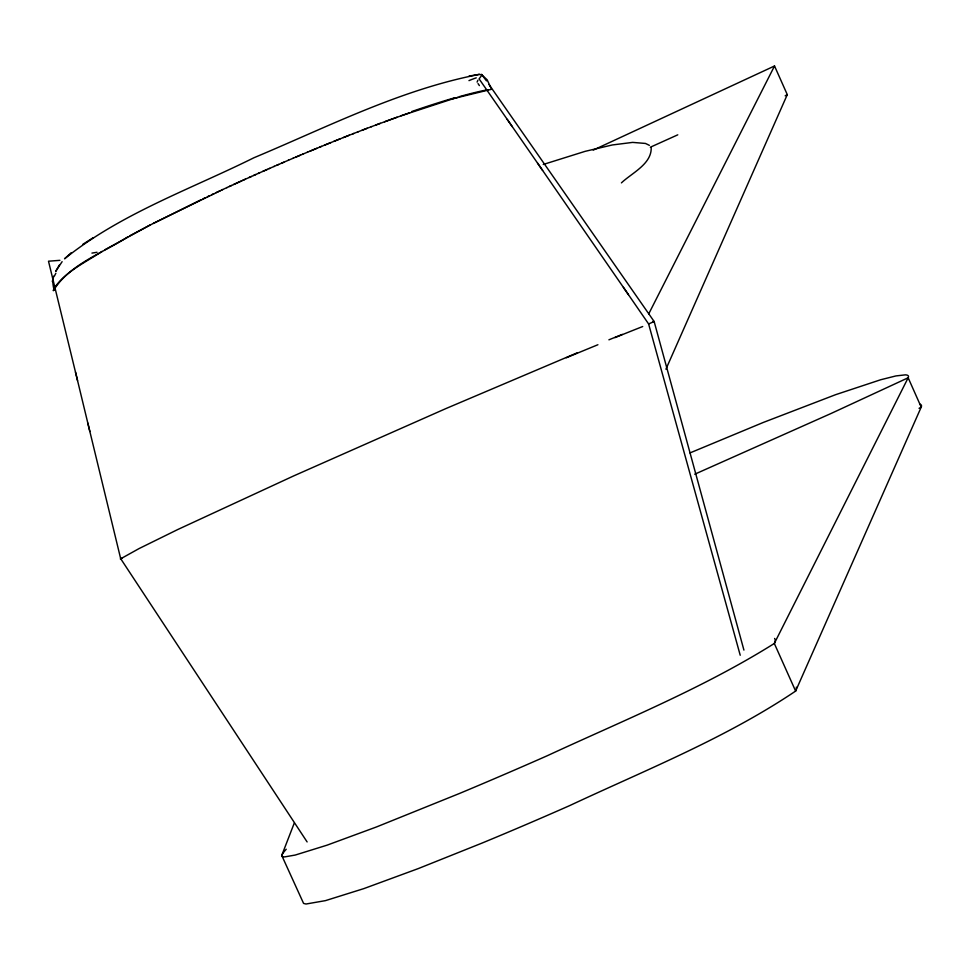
<?xml version="1.0" encoding="UTF-8"?>
<svg xmlns="http://www.w3.org/2000/svg" width="970" height="970" viewBox="0 0 970 970"><rect width="100%" height="100%" fill="white"/><g stroke="black" fill="none" stroke-linecap="round" stroke-linejoin="round"><path stroke-width="1.45" d="M52.307 281.494L53.871 275.929M294.25 823.142L281.736 855.455L303.574 903.409L306.023 904.016L325.459 900.633L363.798 888.629L418.215 868.611L481.872 843.148A330.152 26.469 -23.9 0 0 569.717 805.585C646.032 769.84 725.463 738.279 795.63 691.077L921.209 407.133A185.149 16.732 -23.9 0 0 920.009 404.175M665.929 369.194L787.288 94.636L774.521 65.984L593.252 150.107M127.846 236.838C102.638 253.255 69.61 264.131 53.362 290.697L53.217 290.139M54.999 287.023C66.651 270.86 85.869 262.167 102.105 251.388M648.748 313.843L774.521 65.984M59.267 265.137L55.666 271.454L62.116 261.657M71.271 252.685L64.541 258.808C120.51 213.752 190.084 189.453 253.885 157.77C327.617 126.924 400.367 89.579 479.41 74.375M621.418 182.881C631.749 173.036 651.804 164.039 651.197 147.598M93.181 237.723L82.741 244.379M104.772 249.823L149.453 225.379L200.851 199.844M785.191 95.787L787.288 94.636M919.051 408.321L921.209 407.133L908.162 377.779A185.209 14.999 -24 0 0 905.337 374.856L895.953 375.923L880.663 379.755L835.606 394.681L763.305 422.447L689.973 452.929M129.653 235.868L150.483 224.834M153.345 223.367L222.712 189.55M203.033 198.802L205.216 197.771M207.398 196.728L209.581 195.697M211.775 194.667L213.958 193.636M216.152 192.606L220.529 190.569M222.118 189.829L227.077 187.525M226.737 187.683L240.718 181.281M229.26 186.519L231.454 185.512M233.637 184.506L245.422 179.159M242.451 180.505L259.62 172.805M650.337 147.21L677.775 134.83M249.132 177.486L251.375 176.479M253.631 175.473L255.898 174.454M122.075 558.271L120.341 558.987L139.049 548.583L177.643 529.584L293.728 475.894L445.763 408.637L577.308 352.789M258.178 173.448L269.708 168.356M694.714 474.221L831.084 413.475L908.162 377.779L774.315 643.474C702.704 688.385 623.759 720.298 547.238 755.751A330.321 21.667 -23.9 0 1 459.416 793.496L376.408 826.986L327.011 845.185L295.219 855.055L284.598 856.91L282.258 856.558L281.736 855.455A171.387 23.037 -24.7 0 1 286.235 849.247M262.761 171.411L267.393 169.374M269.139 168.598L274.389 166.306M273.916 166.513L278.681 164.439M276.729 165.288L288.539 160.195M281.433 163.251L283.798 162.233M288.236 160.329L293.292 158.171M293.013 158.292L302.846 154.133M295.68 157.152L300.457 155.139M302.543 154.254L307.635 152.12M307.296 152.266L316.778 148.325M310.036 151.126L321.482 146.397M319.627 147.149L330.855 142.578M324.429 145.197L340.143 138.843M608.905 339.815L622.316 334.395M333.971 141.317L349.321 135.206M343.453 137.522L353.856 133.436M623.395 287.35L648.615 323.956L654.144 321.519L489.074 84.572M352.85 133.824L358.366 131.677M357.493 132.017L367.266 128.246M362.101 130.235L371.655 126.585M371.219 126.755L380.313 123.335M375.705 125.057L397.033 117.225M384.532 121.771L409.643 112.762M401.083 115.782L454.215 98.394L491.547 89.288L487.146 79.795L481.993 75.029M543.249 164.476L585.14 151.344L612.3 144.966L632.622 142.396L645.486 143.451L649.379 145.342M452.299 98.952L458.289 97.23M469.128 76.048L477.482 74.702A164.573 27.669 76.4 0 1 482.029 75.175M652.749 321.519L654.144 321.519L743.917 650.094M59.91 260.336L48.5 261.209L77.539 380.555M481.472 74.29L486.491 80.886M512.257 126.633L479.107 78.897L482.199 74.739M507.201 119.334L542.606 170.417M537.538 163.106L628.439 294.662M307.114 841.924L120.668 558.659L87.797 422.993M648.615 323.956L740.219 655.247M75.49 372.043L89.846 431.492M411.656 111.574A246.671 24.359 -23.4 0 1 454.312 97.897M459.537 96.588A259.184 24.674 -23.2 0 1 487.898 89.725M614.992 337.608A326.563 4.62 -23.1 0 1 642.71 326.526M566.286 357.784A301.973 4.765 -23.3 0 1 597.908 344.738M468.971 80.619A288.781 18.224 -33.6 0 1 476.258 77.855M478.028 83.59A91.301 16.005 74.6 0 1 479.374 85.59M477.107 82.123A113.005 18.188 88.6 0 1 477.907 80.207M97.036 252.285A298.893 9.312 -11.4 0 1 91.944 253.097M54.162 290.103A19.194 9.518 69.5 0 1 52.877 281.894M54.55 275.819A55.569 29.609 69 0 1 55.872 273.285M774.606 638.454A172.09 23.401 -24.3 0 1 774.327 643.474L795.63 691.077A171.993 26.008 -24.3 0 0 796.321 687.16"/></g></svg>
